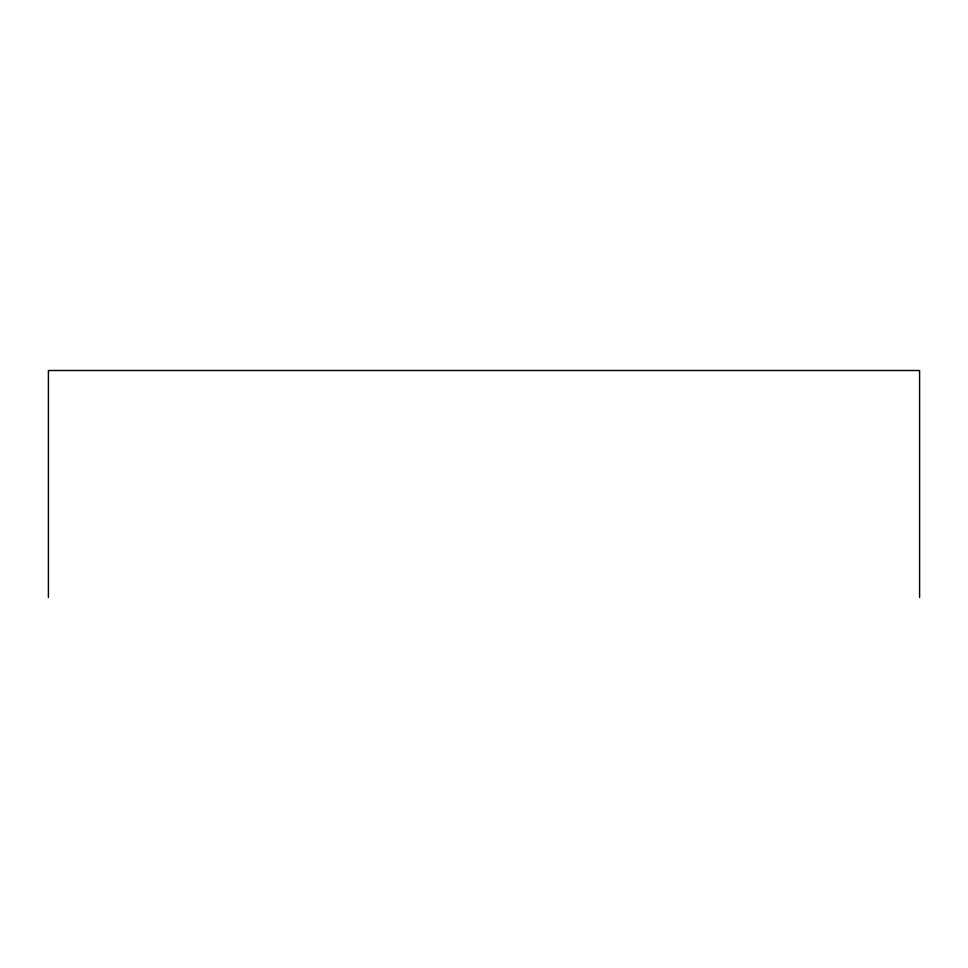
<?xml version="1.0" encoding="UTF-8"?>
<svg xmlns="http://www.w3.org/2000/svg" width="968" height="968" viewBox="0 0 968 968"><rect width="100%" height="100%" fill="white"/><g stroke="black" fill="none" stroke-linecap="round" stroke-linejoin="round"><path stroke-width="1.45" d="M919.6 597.498L919.6 370.502L48.4 370.502L48.4 597.498"/></g></svg>
